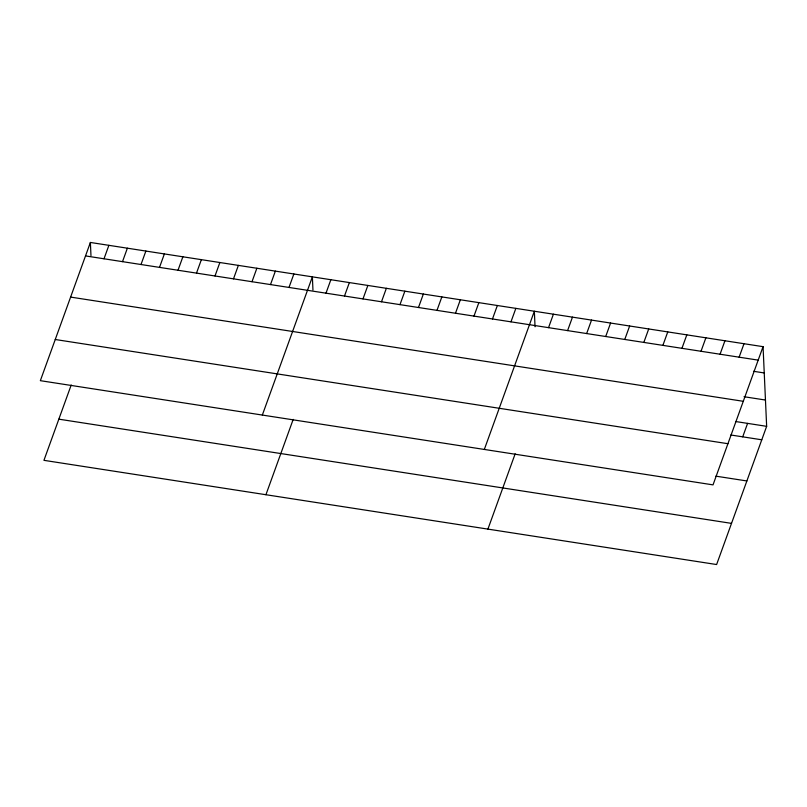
<?xml version="1.0" encoding="UTF-8"?>
<svg xmlns="http://www.w3.org/2000/svg" width="807" height="807" viewBox="0 0 807 807"><rect width="100%" height="100%" fill="white"/><g stroke="black" fill="none" stroke-linecap="round" stroke-linejoin="round"><path stroke-width="1.21" d="M90.384 242.463L40.35 380.672L713.025 484.876L763.059 346.667L90.384 242.463L90.969 255.607M104.002 258.785L108.884 245.328M71.208 385L43.941 460.333L716.616 564.537L766.65 426.328L763.059 346.667M122.503 261.65L127.375 248.193M141.003 264.525L145.875 251.058M159.504 267.389L164.376 253.923M178.004 270.254L182.876 256.787M196.494 273.119L201.377 259.652M214.995 275.984L219.867 262.517M233.495 278.849L238.368 265.382M251.996 281.714L256.868 268.247M270.496 284.578L275.369 271.112M288.997 287.443L293.869 273.977M262.336 415.06L312.37 276.851L312.955 289.995M325.988 293.173L330.86 279.716M265.927 494.721L293.193 419.388M344.488 296.038L349.36 282.581M362.989 298.913L367.861 285.446M381.489 301.778L386.361 288.311M399.979 304.642L404.862 291.176M418.48 307.507L423.352 294.041M436.98 310.372L441.853 296.905M455.481 313.237L460.353 299.77M473.981 316.102L478.854 302.635M492.482 318.967L497.354 305.5M510.972 321.832L515.855 308.375M484.321 449.449L534.345 311.24L535.051 326.774M548.538 327.652L553.41 314.185M487.912 529.11L515.179 453.776M567.593 330.608L572.466 317.141M586.649 333.553L591.531 320.097M605.714 336.509L610.586 323.042M624.769 339.465L629.642 325.998M643.835 342.42L648.707 328.953M662.89 345.366L667.762 331.909M681.945 348.321L686.818 334.855M701.011 351.277L705.883 337.81M720.066 354.223L724.938 340.766M739.121 357.178L744.004 343.711M742.712 436.839L747.595 423.382M85.512 255.92L758.187 360.134M753.526 371.291L764.239 372.955M744.024 396.721L765.47 400.04M70.602 297.087L743.287 401.301M735.681 421.536L766.65 426.328M730.809 434.993L761.778 439.795M55.249 339.505L727.934 443.709M715.9 476.16L746.879 480.962M58.84 419.166L731.525 523.38"/></g></svg>
